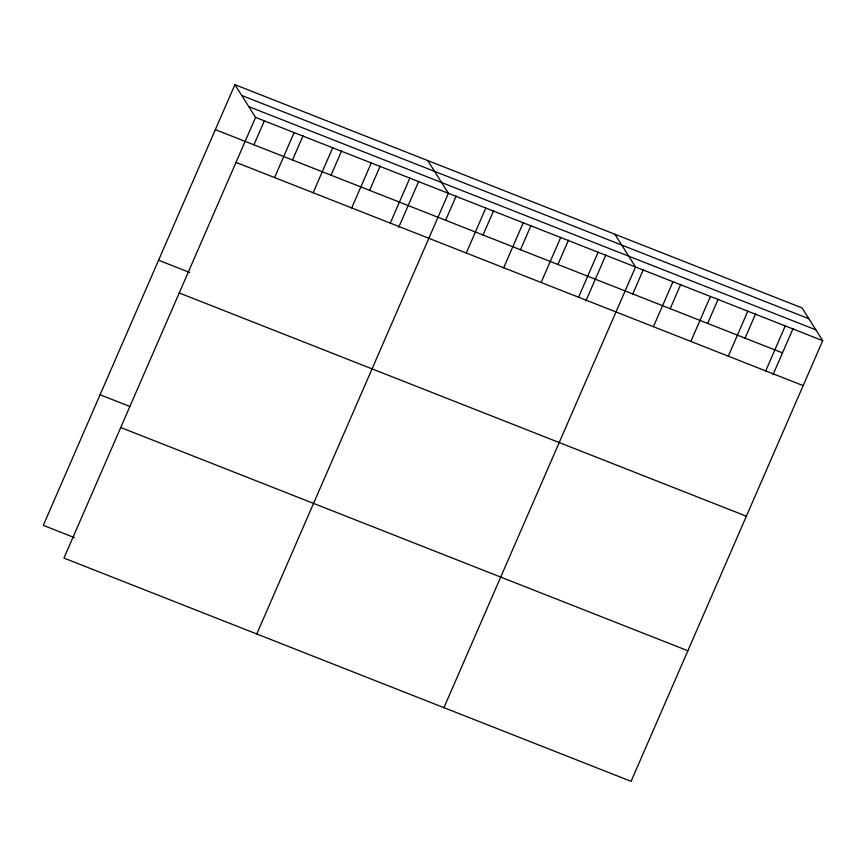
<?xml version="1.0" encoding="UTF-8"?>
<svg xmlns="http://www.w3.org/2000/svg" width="866" height="866" viewBox="0 0 866 866"><rect width="100%" height="100%" fill="white"/><g stroke="black" fill="none" stroke-linecap="round" stroke-linejoin="round"><path stroke-width="1.3" d="M234.913 84.662L255.567 117.408L63.954 558.083L631.087 781.338L822.7 340.663L802.046 307.917L234.913 84.662L43.3 525.337L74.4 537.58M253.922 144.817L264.487 120.504M274.576 177.562L294.137 132.585M292.491 160.004L303.057 135.691M313.146 192.739L332.696 147.772M331.05 175.181L341.626 150.868M351.704 207.927L371.265 162.949M369.62 190.358L380.185 166.055M390.274 223.103L409.824 178.136M398.717 227.303L418.754 181.232M256.78 633.988L448.393 193.313L427.739 160.567M445.611 220.278L456.187 195.965M466.265 253.024L485.826 208.046M483.044 235.011L493.609 210.698M503.698 267.756L523.259 222.779M520.477 249.744L531.042 225.441M541.131 282.489L560.681 237.511M557.899 264.476L568.475 240.174M578.564 297.222L598.114 252.255M585.871 300.978L605.908 254.907M443.933 707.663L635.547 266.988L614.892 234.242M632.765 293.953L643.341 269.64M653.419 326.699L672.979 281.721M670.197 308.686L680.763 284.373M690.852 341.431L710.412 296.453M707.63 323.419L718.195 299.106M728.284 356.164L747.834 311.186M745.052 338.151L755.628 313.838M765.717 370.897L785.267 325.919M773.024 374.653L793.061 328.582M241.733 95.466L808.855 318.72M248.748 106.605L815.88 329.849M255.567 117.408L822.7 340.663M215.353 129.64L782.485 352.884M236.017 162.386L803.15 385.63M158.575 260.222L189.676 272.465M179.24 292.968L746.362 516.212M100.077 394.755L129.932 406.511M120.731 427.501L687.864 650.756"/></g></svg>
